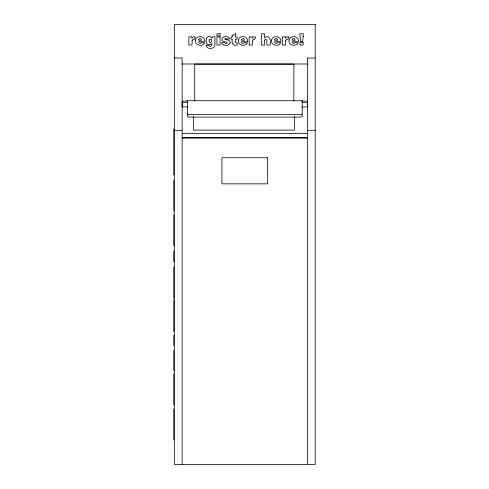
<?xml version="1.0" encoding="UTF-8"?>
<svg xmlns="http://www.w3.org/2000/svg" width="489" height="489" viewBox="0 0 489 489"><rect width="100%" height="100%" fill="white"/><g stroke="black" fill="none" stroke-linecap="round" stroke-linejoin="round"><path stroke-width="0.73" d="M187.495 101.113L182.146 101.113L182.146 106.938L187.495 106.938M302.031 101.113L307.373 101.113L307.379 102.421L307.373 106.938L302.031 106.938M174.322 58.008L182.146 58.008L182.146 464.55M315.203 58.008L307.373 58.008L307.373 464.55M182.146 63.992L307.373 63.992M182.146 102.421L187.495 102.421M302.031 102.421L307.379 102.421M174.322 130.306L182.146 130.306M307.373 130.306L315.203 130.306M182.146 133.369L307.373 133.369M182.146 137.855L307.373 137.855M182.146 137.91L307.373 137.91M294.512 116.59L294.512 130.117L193.406 130.117L193.406 116.59M293.852 101.058L293.852 64.12L194.714 64.12L194.714 101.058M173.797 129.12L173.797 175.007M173.797 180.074L173.797 211.144M173.797 214.634L173.797 245.9M173.797 250.918L173.797 261.994M173.797 266.78L173.797 298.107M173.797 299.812L173.797 331.744M173.797 335.283L173.797 345.644M173.797 350.589L173.797 370.882M173.797 373.938L173.797 405.21M173.797 408.871L173.797 440.014M187.366 113.882A2.61 0.672 0 0 0 189.97 114.56L299.549 114.56A2.61 0.672 0 0 0 302.159 113.882M206.175 45.22L206.389 46.748C208.436 49.658 215.307 48.906 214.928 44.585L214.928 36.877L212 36.877L212 38.081C204.573 31.265 203.968 49.493 211.78 43.533L211.694 45.532L211.022 46.302L209.952 46.333L209.213 45.569L206.175 45.22M192.134 40.654L192.012 45.037L188.864 45.037L188.864 36.877L191.798 36.877L191.798 38.209L193.167 36.773L195.294 37.121L194.322 39.352L192.904 39.248L192.134 40.654M252.458 40.654L252.336 45.037L249.188 45.037L249.188 36.877L252.122 36.877L252.122 38.209L253.491 36.773L255.619 37.121L254.647 39.352L253.229 39.248L252.458 40.654M285.686 40.654L285.57 45.037L282.422 45.037L282.422 36.877L285.35 36.877L285.35 38.209L286.725 36.773L288.846 37.121L287.88 39.352L286.456 39.248L285.686 40.654M195.508 40.061C194.212 45.379 202.477 47.158 204.708 42.922L201.627 42.641L200.203 43.387A1.479 1.479 0 0 1 198.754 42.39L198.613 41.73L204.885 41.73C205.551 37.898 201.352 35.715 198.118 36.987A3.936 3.936 0 0 0 196.12 38.509L195.508 40.061M238.345 40.061C237.049 45.379 245.319 47.158 247.544 42.922L244.463 42.641L243.045 43.387A1.479 1.479 0 0 1 241.597 42.39L241.45 41.73L247.721 41.73C248.388 37.898 244.188 35.715 240.955 36.987A3.936 3.936 0 0 0 238.962 38.509L238.345 40.061M271.578 40.061C270.283 45.379 278.547 47.158 280.778 42.922L277.697 42.641L276.273 43.387A1.479 1.479 0 0 1 274.83 42.39L274.684 41.73L280.955 41.73C281.621 37.898 277.422 35.715 274.188 36.987A3.936 3.936 0 0 0 272.19 38.509L271.578 40.061M289.066 40.061C287.77 45.379 296.034 47.158 298.266 42.922L295.185 42.641L293.761 43.387A1.479 1.479 0 0 1 292.312 42.39L292.171 41.73L298.443 41.73C299.109 37.898 294.91 35.715 291.67 36.987A3.936 3.936 0 0 0 289.677 38.509L289.066 40.061M264.61 40.171L264.525 45.037L261.395 45.037L261.395 33.772L264.525 33.772L264.525 37.922C269.726 33.582 271.181 41.064 270.026 45.037L266.884 45.037L266.811 39.89L265.802 39.144L264.61 40.171M209.145 39.97L209.433 42.146C212.024 44.224 212.807 38.136 209.83 39.065L209.145 39.97M303.229 36.339L302.581 41.492L300.515 41.492L299.885 33.772L303.229 33.772L303.229 36.339M230.185 42.39C229.671 46.235 222.544 46.382 221.505 42.775L224.61 42.488L225.148 43.276L226.071 43.515L227.251 43.02L226.963 42.225L223.357 41.376A2.39 2.39 0 0 1 221.963 39.939C221.26 35.831 228.809 35.44 229.909 38.875L226.939 39.163L225.667 38.344L224.891 38.533L224.958 39.444C226.841 39.884 230.05 39.774 230.185 42.39M198.748 39.591L198.62 40.232L201.7 40.232L200.753 38.643L199.5 38.692L198.748 39.591M241.59 39.591L241.462 40.232L244.543 40.232L243.595 38.643L242.342 38.692L241.59 39.591M274.818 39.591L274.69 40.232L277.776 40.232L276.829 38.643L275.576 38.692L274.818 39.591M292.306 39.591L292.178 40.232L295.258 40.232L294.311 38.643L293.058 38.692L292.306 39.591M235.447 33.772L232.312 35.379L232.312 36.877L231.163 36.877L231.163 39.157L232.312 39.157C231.266 42.622 233.094 46.852 237.287 44.97L237.055 42.806L235.551 42.745L235.447 39.157L237.171 39.157L237.171 36.877L235.447 36.877L235.447 33.772M315.203 24.45L174.322 24.45L174.322 464.55L315.203 464.55L315.203 24.45M220.062 33.772L216.933 33.772L216.933 35.899L220.062 35.899L220.062 33.772M220.062 36.877L216.933 36.877L216.933 45.037L220.062 45.037L220.062 36.877M303.119 42.28L300.001 42.28L300.001 45.037L303.119 45.037L303.119 42.28M302.159 100.716L187.366 100.716L187.366 116.406A2.61 0.672 0 0 0 189.97 117.079L299.549 117.079A2.61 0.672 0 0 0 302.159 116.406L302.159 100.716M267.587 157.758L221.933 157.758L221.933 183.846L267.587 183.846L267.587 157.758"/></g></svg>
